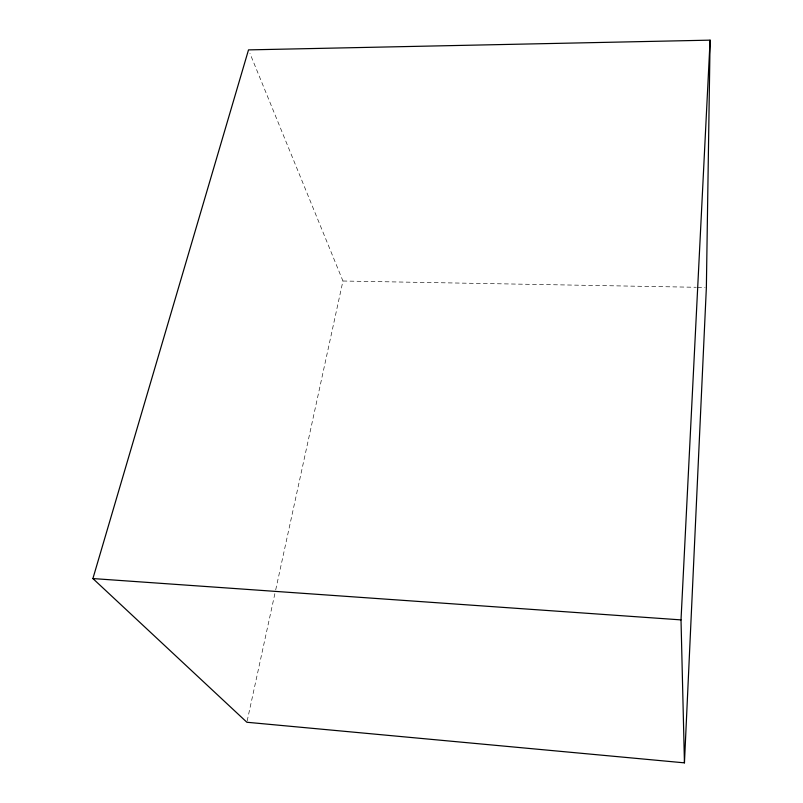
<?xml version="1.0" encoding="UTF-8"?>
<svg xmlns="http://www.w3.org/2000/svg" width="803" height="803" viewBox="0 0 803 803"><rect width="100%" height="100%" fill="white"/><g stroke="black" fill="none" stroke-linecap="round" stroke-linejoin="round"><path stroke-width="0.6" stroke-dasharray="4.01 3.01" d="M247.153 721.034L275.429 591.108M275.7 589.884L342.941 281.01L249.934 53.369M342.941 281.01L696.342 287.283M697.596 287.303L705.114 287.444"/><path stroke-width="1.2" d="M710.103 40.15L706.369 287.464L684.447 762.85L246.882 722.258L92.897 578.561L248.508 49.886L710.103 40.15L681.014 619.886L684.447 762.85M92.897 578.561L681.014 619.886"/></g></svg>
